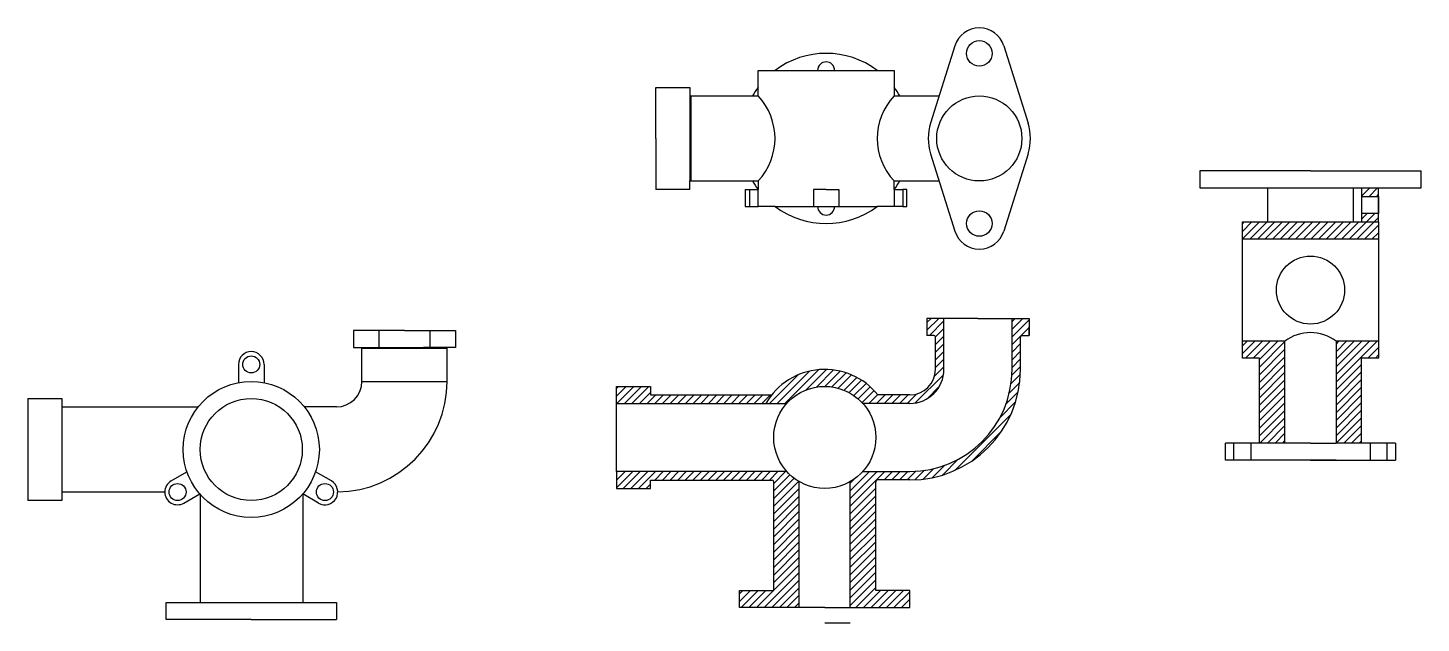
# Model space of a CAD drawing. Header units: millimetres. Extents: x 2951 to 3769, y 1767 to 2116.
import ezdxf

# ---------------------------------------------------------------- set-up
doc = ezdxf.new("R2010")
doc.units = ezdxf.units.MM

msp = doc.modelspace()

# ---------------------------------------------------------------- hatches: boundary and pattern name
h = msp.add_hatch()
h.set_pattern_fill('ANSI31', color=256)
h.set_pattern_definition([(45, (-160.145, 0), (-2.245064, 2.245064), [])])
h.paths.add_polyline_path([(3744.17, 2002.34), (3664.17, 2002.34), (3664.17, 1992.34), (3744.17, 1992.34)])
h.paths.add_polyline_path([(3744.17, 2007.34), (3734.17, 2007.34), (3734.17, 2002.34), (3744.17, 2002.34)])
h.paths.add_polyline_path([(3744.17, 2022.34), (3734.17, 2022.34), (3734.17, 2017.34), (3744.17, 2017.34)])
h.paths.add_polyline_path([(3689.17, 1932.34), (3664.17, 1932.34), (3664.17, 1922.34), (3674.17, 1922.34), (3674.17, 1878.21), (3674.17, 1872.34), (3689.17, 1872.34)])
h.paths.add_polyline_path([(3734.17, 1922.34), (3744.17, 1922.34), (3744.17, 1932.34), (3719.17, 1932.34), (3719.17, 1872.34), (3734.17, 1872.34), (3734.17, 1878.21)])
h = msp.add_hatch()
h.set_pattern_fill('ANSI31', color=256)
h.paths.add_polyline_path([(3387.63, 1900.73), (3316.46, 1900.68), (3316.46, 1905.68), (3296.46, 1905.68), (3296.46, 1895.68), (3384.19, 1895.68, -0.038236)])
h.paths.add_polyline_path([(3384.19, 1895.68), (3396.46, 1895.68, -0.44739), (3441.2, 1895.7), (3468.84, 1895.7, 0.414214), (3488.84, 1915.7), (3488.84, 1945.7), (3478.84, 1945.7), (3478.84, 1935.7), (3482.84, 1935.7, -0.414214), (3483.84, 1934.7), (3483.84, 1915.7, -0.414214), (3468.84, 1900.7), (3450.06, 1900.7, 0.528018)])
h.paths.add_polyline_path([(3403.84, 1849.72, -0.079387), (3396.49, 1855.68), (3296.46, 1855.68), (3296.46, 1845.68), (3316.46, 1845.68), (3316.46, 1850.68), (3387.84, 1850.68, -0.414214), (3388.84, 1849.68), (3388.84, 1785.7), (3368.84, 1785.7), (3368.84, 1775.7), (3403.84, 1775.7)])
h.paths.add_polyline_path([(3448.84, 1849.7, -0.414214), (3449.84, 1850.7), (3468.84, 1850.7, 0.414214), (3533.84, 1915.7), (3533.84, 1934.7, -0.414214), (3534.84, 1935.7), (3538.84, 1935.7), (3538.84, 1940.7), (3538.84, 1945.7), (3528.84, 1945.7), (3528.84, 1915.7, -0.414107), (3468.86, 1855.7), (3441.19, 1855.69, -0.079478), (3433.84, 1849.72), (3433.84, 1775.7), (3468.84, 1775.7), (3468.84, 1785.7), (3448.84, 1785.7)])

# ---------------------------------------------------------------- linework, layer by layer
for p, q in [((3495.32, 2105.94), (3481.01, 2060.44)), ((3523.94, 2105.94), (3538.25, 2060.44)), ((3389.63, 2091.44), (3449.63, 2091.44)), ((3319.63, 2051.44), (3319.63, 2081.44)), ((3319.63, 2081.44), (3339.63, 2081.44)), ((3339.63, 2081.44), (3339.63, 2076.44)), ((3379.63, 2076.44), (3379.63, 2081.44)), ((3459.63, 2081.44), (3459.63, 2076.44)), ((3339.63, 2076.44), (3379.63, 2076.44)), ((3339.63, 2076.44), (3339.63, 2026.44)), ((3340.13, 2076.44), (3340.13, 2026.44)), ((3459.63, 2076.44), (3462.93, 2076.44)), ((3462.93, 2076.44), (3486.04, 2076.44)), ((3319.63, 2051.44), (3319.63, 2021.44)), ((3481.01, 2042.44), (3495.32, 1996.94)), ((3538.25, 2042.44), (3523.94, 1996.94)), ((3704.17, 2032.34), (3639.17, 2032.34)), ((3639.17, 2032.34), (3639.17, 2022.34)), ((3704.17, 2032.34), (3769.17, 2032.34)), ((3769.17, 2022.34), (3769.17, 2032.34)), ((3339.63, 2021.44), (3339.63, 2026.44)), ((3339.63, 2026.44), (3379.63, 2026.44)), ((3379.63, 2026.44), (3379.63, 2021.44)), ((3459.63, 2021.44), (3459.63, 2026.44)), ((3459.63, 2026.44), (3462.93, 2026.44)), ((3462.93, 2026.44), (3486.04, 2026.44)), ((3639.17, 2022.34), (3769.17, 2022.34)), ((3734.17, 2022.34), (3734.17, 2002.34)), ((3744.17, 2002.34), (3744.17, 2022.34)), ((3339.63, 2021.44), (3319.63, 2021.44)), ((3372.13, 2021.44), (3372.13, 2011.44)), ((3372.13, 2021.44), (3379.63, 2021.44)), ((3374.63, 2021.44), (3374.63, 2011.44)), ((3419.63, 2021.44), (3412.13, 2021.44)), ((3412.13, 2021.44), (3412.13, 2011.44)), ((3419.63, 2021.44), (3427.13, 2021.44)), ((3427.13, 2021.44), (3427.13, 2011.44)), ((3459.63, 2021.44), (3464.63, 2021.44)), ((3464.63, 2021.44), (3464.63, 2011.44)), ((3467.13, 2021.44), (3464.63, 2021.44)), ((3467.13, 2011.44), (3467.13, 2021.44)), ((3372.13, 2011.44), (3379.63, 2011.44)), ((3389.63, 2011.44), (3449.63, 2011.44)), ((3464.63, 2011.44), (3459.63, 2011.44)), ((3464.63, 2011.44), (3467.13, 2011.44)), ((3508.84, 1945.7), (3478.84, 1945.7)), ((3478.84, 1945.7), (3478.84, 1935.7)), ((3488.84, 1915.7), (3488.84, 1945.7)), ((3508.84, 1945.7), (3538.84, 1945.7)), ((3528.84, 1915.7), (3528.84, 1945.7)), ((3538.84, 1945.7), (3538.84, 1935.7)), ((3538.84, 1935.7), (3538.84, 1940.7)), ((3171.92, 1938.63), (3141.92, 1938.63)), ((3141.92, 1938.63), (3141.92, 1928.63)), ((3156.92, 1938.63), (3156.92, 1928.63)), ((3171.92, 1938.63), (3201.92, 1938.63)), ((3186.92, 1938.63), (3186.92, 1928.63)), ((3201.92, 1938.63), (3201.92, 1928.63)), ((3482.84, 1935.7), (3478.84, 1935.7)), ((3483.84, 1915.7), (3483.84, 1934.7)), ((3533.84, 1915.7), (3533.84, 1934.7)), ((3534.84, 1935.7), (3538.84, 1935.7)), ((3141.92, 1928.63), (3183.2, 1928.63)), ((3146.92, 1908.63), (3146.92, 1928.63)), ((3146.92, 1928.13), (3196.92, 1928.13)), ((3201.92, 1928.63), (3183.2, 1928.63)), ((3196.92, 1908.63), (3196.92, 1928.63)), ((3074.42, 1918.63), (3074.42, 1907.92)), ((3089.42, 1918.63), (3089.42, 1907.92)), ((3674.17, 1878.21), (3674.17, 1922.34)), ((3734.17, 1878.21), (3734.17, 1922.34)), ((3146.92, 1908.63), (3196.92, 1908.63)), ((3296.46, 1895.68), (3296.46, 1905.68)), ((3296.46, 1905.68), (3316.46, 1905.68)), ((3316.46, 1905.68), (3316.46, 1900.68)), ((3316.46, 1900.68), (3387.63, 1900.73)), ((3468.84, 1900.7), (3450.06, 1900.7)), ((2950.7, 1898.63), (2950.7, 1838.63)), ((3131.92, 1893.63), (3113.15, 1893.63)), ((3468.84, 1895.7), (3441.2, 1895.7)), ((3674.17, 1872.34), (3674.17, 1878.21)), ((3734.17, 1872.34), (3734.17, 1878.21)), ((3654.17, 1862.34), (3654.17, 1872.34)), ((3664.17, 1872.34), (3654.17, 1872.34)), ((3669.17, 1872.34), (3664.17, 1872.34)), ((3674.17, 1872.34), (3669.17, 1872.34)), ((3704.17, 1872.34), (3674.17, 1872.34)), ((3704.17, 1872.34), (3719.17, 1872.34)), ((3754.17, 1872.34), (3719.17, 1872.34)), ((3754.17, 1872.34), (3754.17, 1862.34)), ((3704.17, 1862.34), (3654.17, 1862.34)), ((3704.17, 1862.34), (3754.17, 1862.34)), ((3034.87, 1850.12), (3044.15, 1855.48)), ((3128.97, 1850.12), (3119.7, 1855.48)), ((3296.46, 1855.68), (3296.46, 1845.68)), ((3316.46, 1845.68), (3316.46, 1850.68)), ((3316.46, 1850.68), (3387.84, 1850.68)), ((3396.46, 1855.68), (3396.49, 1855.68)), ((3441.19, 1855.69), (3468.84, 1855.7)), ((3468.84, 1850.7), (3449.84, 1850.7)), ((3042.37, 1837.13), (3051.65, 1842.49)), ((3121.47, 1837.13), (3112.2, 1842.49)), ((3296.46, 1845.68), (3316.46, 1845.68)), ((3388.84, 1785.7), (3388.84, 1849.68)), ((3403.84, 1775.7), (3403.84, 1849.72)), ((3433.84, 1775.7), (3433.84, 1849.72)), ((3448.84, 1785.7), (3448.84, 1849.7)), ((3368.84, 1775.7), (3368.84, 1785.7)), ((3368.84, 1785.7), (3388.84, 1785.7)), ((3468.84, 1785.7), (3448.84, 1785.7)), ((3468.84, 1775.7), (3468.84, 1785.7)), ((3031.92, 1768.63), (3031.92, 1778.63)), ((3031.92, 1778.63), (3131.92, 1778.63)), ((3131.92, 1778.63), (3131.92, 1768.63)), ((3081.92, 1768.63), (3031.92, 1768.63)), ((3081.92, 1768.63), (3131.92, 1768.63)), ((3418.84, 1775.7), (3368.84, 1775.7)), ((3418.84, 1775.7), (3468.84, 1775.7)), ((3433.84, 1766.55), (3418.84, 1766.55))]:
    msp.add_line(p, q)
for points in [[(3379.63, 2081.44), (3379.63, 2091.44), (3389.63, 2091.44)], [(3449.63, 2091.44), (3459.63, 2091.44), (3459.63, 2081.44)], [(3679.17, 2002.34), (3679.17, 2022.34)], [(3729.17, 2022.34), (3729.17, 2002.34)], [(3389.63, 2011.44), (3379.63, 2011.44), (3379.63, 2021.44)], [(3459.63, 2021.44), (3459.63, 2011.44), (3449.63, 2011.44)], [(3734.17, 2017.34), (3744.17, 2017.34), (3744.17, 2007.34), (3734.17, 2007.34)], [(3674.17, 1922.34), (3664.17, 1922.34), (3664.17, 2002.34), (3744.17, 2002.34), (3744.17, 1922.34), (3734.17, 1922.34)], [(3664.17, 1992.34), (3744.17, 1992.34)], [(3689.17, 1932.34), (3664.17, 1932.34)], [(3689.17, 1872.34), (3689.17, 1932.34)], [(3719.17, 1932.34), (3719.17, 1872.34)], [(3744.17, 1932.34), (3719.17, 1932.34)], [(2950.7, 1898.63), (2970.7, 1898.63), (2970.7, 1838.63), (2950.7, 1838.63)], [(2970.7, 1893.63), (3050.7, 1893.63)], [(3396.46, 1855.68), (3296.46, 1855.68), (3296.46, 1895.68), (3396.46, 1895.68)], [(3659.17, 1862.34), (3659.17, 1872.34)], [(3669.17, 1872.34), (3669.17, 1862.34)], [(3739.17, 1872.34), (3739.17, 1862.34)], [(3749.17, 1862.34), (3749.17, 1872.34)], [(3719.17, 1862.34), (3689.17, 1862.34)], [(3031.12, 1843.63), (2970.7, 1843.63)], [(3052.2, 1778.63), (3052.2, 1842.49)], [(3112.2, 1842.49), (3112.2, 1778.63)]]:
    msp.add_lwpolyline(points)
for centre, radius in [((3509.63, 2101.44), 7.5), ((3509.63, 2101.44), 7.5), ((3509.63, 2051.44), 25), ((3509.63, 2001.44), 7.5), ((3704.17, 1962.34), 20), ((3081.92, 1918.63), 5), ((3081.92, 1868.63), 40), ((3418.84, 1875.7), 30), ((3081.92, 1868.63), 30), ((3038.62, 1843.63), 5), ((3125.22, 1843.63), 5)]:
    msp.add_circle(centre, radius)
for centre, radius, start, end in [((3509.63, 2101.44), 15, 17.4576, 162.5424), ((3419.63, 2051.44), 50, 53.1301, 126.8699), ((3419.63, 2091.44), 5, 0, 180), ((3419.63, 2051.44), 50, 143.1301, 150), ((3419.63, 2051.44), 50, 30, 36.8699), ((3353.38, 2051.44), 36.25, 316.39718, 43.60282), ((3485.88, 2051.44), 36.25, 136.39718, 223.60282), ((3509.63, 2051.44), 30, 162.5424, 197.4576), ((3509.63, 2051.44), 30, 342.5424, 17.4576), ((3419.63, 2051.44), 50, 210, 216.8699), ((3419.63, 2051.44), 50, 323.1301, 330), ((3419.63, 2051.44), 50, 233.1301, 306.8699), ((3419.63, 2011.44), 5, 180, 0), ((3509.63, 2001.44), 15, 197.4576, 342.5424), ((3482.84, 1934.7), 1, 0, 90), ((3534.84, 1934.7), 1, 90, 180), ((3704.17, 1912.34), 25, 53.1301, 126.8699), ((3081.92, 1918.63), 7.5, 0, 180), ((3418.84, 1875.7), 40, 38.68219, 150.02172), ((3468.84, 1915.7), 20, 270, 0), ((3468.84, 1915.7), 60, 270, 0), ((3468.84, 1915.7), 65, 270, 0), ((3468.84, 1915.7), 15, 270, 0), ((3131.92, 1908.63), 15, 270, 0), ((3131.92, 1908.63), 65, 270.70631, 0), ((3038.62, 1843.63), 7.5, 120, 300), ((3125.22, 1843.63), 7.5, 240, 60), ((3387.84, 1849.68), 1, 0, 90), ((3449.84, 1849.7), 1, 90, 180)]:
    msp.add_arc(centre, radius, start, end)

doc.saveas('drawing.dxf')
